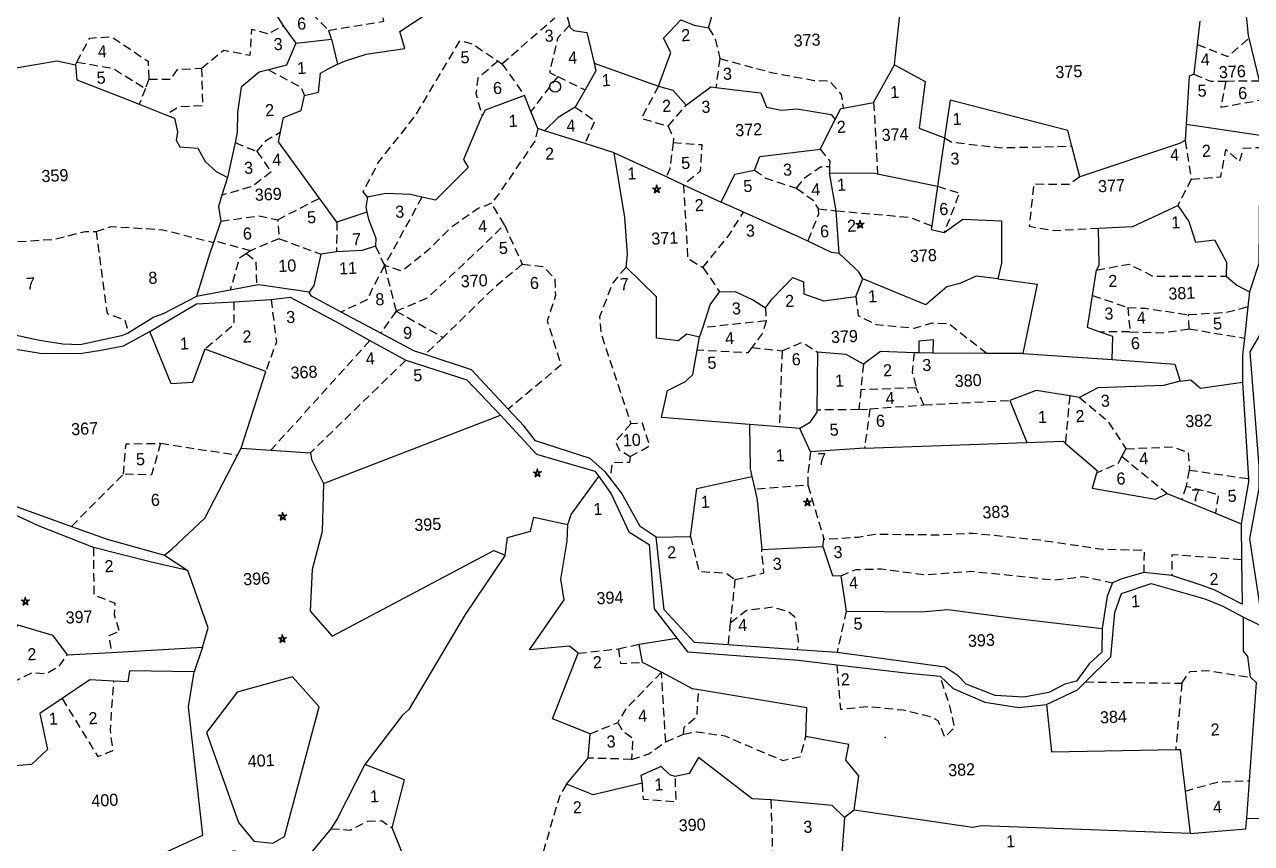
# Model space of a CAD drawing. Header units: metres. Extents: x 291156 to 294456, y 2095569 to 2100949.
# Drawn here: x 292372 to 293248, y 2097391 to 2097976 of the extents above; entities that cross this region are included whole.
import ezdxf
from ezdxf.enums import TextEntityAlignment as Align

# ---------------------------------------------------------------- set-up
doc = ezdxf.new("R2010")
doc.units = ezdxf.units.M
doc.header["$MEASUREMENT"] = 0
doc.linetypes.add('DASHED', pattern=[0.75, 0.5, -0.25])
for name, color, linetype in [('OFF', 1, 'Continuous'), ('POLY_PARCEL', 6, 'Continuous'), ('POLY_ROAD', 30, 'Continuous'), ('POLY_SUBPARCEL', 6, 'DASHED'), ('POLY_WATER', 4, 'Continuous'), ('SYM_STONE', 1, 'Continuous'), ('SYM_WELL', 1, 'Continuous'), ('TEXT_MAPIN', 7, 'Continuous'), ('TEXT_PARCEL', 7, 'Continuous')]:
    doc.layers.add(name, color=color, linetype=linetype)
doc.styles.add('TEXT_MAP', font='KRDEV050.TTF', dxfattribs={"height": 2.5})

# ---------------------------------------------------------------- blocks, each defined once
blk = doc.blocks.new('STONE_STAR')
for points in [[(-0.61, 0.2), (0.61, 0.2), (-0.38, -0.52), (-0.23, -0.07)], [(0, 0.64), (-0.38, -0.52), (0, -0.24), (0.38, -0.52)]]:
    blk.add_lwpolyline(points, close=True)
blk.add_lwpolyline([(-0.23, -0.07), (0, -0.24)])
blk = doc.blocks.new('PAKKAWELL')
blk.add_circle((0, 0), 1.81)
blk = doc.blocks.new('dc')
at = {"layer": 'OFF'}
blk.add_lwpolyline([(299281.32, 2099061.77), (299294.57, 2099051.92)], dxfattribs=at)
at = {"layer": 'POLY_PARCEL'}
for points in [[(299397.25, 2099345.71), (299401.35, 2099347.45), (299414.35, 2099350.85), (299437.25, 2099353.02), (299434.77, 2099363.22), (299451.49, 2099373.12), (299453.03, 2099380.55), (299481.34, 2099414.46)], [(299616.7, 2099356.48), (299627.22, 2099387.1)], [(299359.61, 2099381.77), (299366.29, 2099369.96)], [(299366.29, 2099369.96), (299373.31, 2099359.31)], [(299532.71, 2099371.77), (299534.87, 2099362.08)], [(299192.9, 2099352.04), (299208.99, 2099352.97), (299232.21, 2099355.75), (299243.04, 2099352.97)], [(299373.31, 2099359.31), (299367.22, 2099346.66), (299356.43, 2099344.44)], [(299373.31, 2099359.31), (299394.32, 2099360.75)], [(299394.32, 2099360.75), (299397.25, 2099345.71)], [(299534.87, 2099362.08), (299535.19, 2099360.64), (299537.05, 2099358.78), (299544.78, 2099357.24), (299548.26, 2099339.09)], [(299585.44, 2099323.69), (299593.8, 2099343.17), (299589.77, 2099351.84), (299600.61, 2099362.04), (299608.34, 2099358.64), (299616.7, 2099356.48)], [(299724.97, 2099329.46), (299725.89, 2099335.3), (299729.52, 2099358.78)], [(299243.04, 2099352.97), (299243.35, 2099344), (299269.04, 2099332.55), (299279.39, 2099327.85)], [(299356.43, 2099344.44), (299350.84, 2099343.28), (299339.92, 2099334.97), (299337.06, 2099320.16), (299336.28, 2099308.47), (299334.69, 2099302.5)], [(299376.9, 2099328.27), (299385.25, 2099329.82), (299386.95, 2099340.96), (299391.13, 2099343.12), (299397.25, 2099345.71)], [(299905.96, 2099346.42), (299903.78, 2099332.78)], [(299548.26, 2099339.09), (299549.15, 2099334.44), (299542.16, 2099323.55)], [(299548.26, 2099339.09), (299585.44, 2099323.69)], [(299279.39, 2099327.85), (299294.65, 2099320.92)], [(299361.7, 2099307.49), (299363.9, 2099315.9), (299374.42, 2099319.61), (299376.9, 2099328.27)], [(299711.71, 2099307.9), (299724.97, 2099329.46)], [(299724.97, 2099329.46), (299742.65, 2099318.81), (299737.71, 2099291.53), (299752.43, 2099285.05)], [(299903.78, 2099332.78), (299901.02, 2099315.51)], [(299294.65, 2099320.92), (299299.68, 2099318.63), (299301.06, 2099310.52), (299300.13, 2099305.57), (299301.99, 2099301.55), (299312.51, 2099300.31), (299316.53, 2099292.27), (299322.72, 2099286.08), (299329.27, 2099282.23)], [(299506.39, 2099322), (299482.87, 2099314.58), (299480.92, 2099311.27)], [(299509.66, 2099312.48), (299506.39, 2099322)], [(299542.16, 2099323.55), (299535.84, 2099313.72)], [(299585.44, 2099323.69), (299593.8, 2099320.9), (299601.22, 2099311.62)], [(299601.22, 2099311.62), (299616.39, 2099321.83), (299619.26, 2099321.32)], [(299619.26, 2099321.32), (299635.27, 2099318.43), (299645.48, 2099316.88), (299648.58, 2099308.22), (299657.24, 2099306.06), (299666.53, 2099306.37), (299686.34, 2099302.04), (299688.66, 2099299.03)], [(299513.2, 2099302.21), (299509.66, 2099312.48)], [(299535.84, 2099313.72), (299525.63, 2099308.15), (299517.21, 2099300.72)], [(299901.02, 2099315.51), (299898.16, 2099314.47), (299895.05, 2099286.13)], [(299410.34, 2099257.82), (299392.37, 2099252.8), (299360.19, 2099301.67), (299361.7, 2099307.49)], [(299480.92, 2099311.27), (299479.77, 2099309.32), (299468.63, 2099286.12), (299471.1, 2099281.17), (299450.99, 2099262.92), (299443.09, 2099265.11)], [(299688.66, 2099299.03), (299692.22, 2099305.3), (299693.64, 2099305.49)], [(299693.64, 2099305.49), (299711.71, 2099307.9)], [(299827.1, 2099276.53), (299825.13, 2099285.82), (299756.76, 2099307.12), (299752.43, 2099285.05)], [(299334.69, 2099302.5), (299329.27, 2099282.23)], [(299517.21, 2099300.72), (299513.2, 2099302.21)], [(299540.69, 2099292.01), (299517.21, 2099300.72)], [(299678.96, 2099281.92), (299688.66, 2099299.03)], [(299557.57, 2099285.75), (299540.69, 2099292.01)], [(299561.28, 2099218.01), (299562.52, 2099225.44), (299561.9, 2099247.4), (299557.57, 2099285.75)], [(299557.57, 2099285.75), (299587.43, 2099270.17)], [(299752.43, 2099285.05), (299746.89, 2099256.74)], [(299895.05, 2099286.13), (299894, 2099276.54)], [(299895.05, 2099286.13), (299938.24, 2099277.64)], [(299329.27, 2099282.23), (299325.46, 2099271.92)], [(299639.71, 2099271.53), (299643.09, 2099279.32), (299678.96, 2099281.92)], [(299830.98, 2099258.22), (299827.1, 2099276.53)], [(299894, 2099276.54), (299890.51, 2099275.1), (299830.98, 2099258.22)], [(299325.46, 2099271.92), (299323.03, 2099265.35), (299324.07, 2099256.77)], [(299443.09, 2099265.11), (299436.44, 2099266.94), (299421.89, 2099268.18), (299411.06, 2099266.63)], [(299587.43, 2099270.17), (299597.43, 2099264.95)], [(299619.18, 2099253.6), (299628.01, 2099269.71), (299639.71, 2099271.53)], [(299411.06, 2099266.63), (299409.82, 2099260.76), (299410.34, 2099257.82)], [(299597.43, 2099264.95), (299619.18, 2099253.6)], [(299686.54, 2099245.17), (299683.68, 2099267.77)], [(299683.68, 2099267.77), (299710.46, 2099266.21), (299711.91, 2099265.83)], [(299711.91, 2099265.83), (299746.89, 2099256.74)], [(299324.07, 2099256.77), (299319.52, 2099245.24)], [(299410.34, 2099257.82), (299411.06, 2099253.64), (299414.78, 2099242.2), (299414.4, 2099237.52), (299406.35, 2099235.36), (299391.19, 2099235.36), (299381.9, 2099234.43)], [(299746.89, 2099256.74), (299742.37, 2099233.71)], [(299631.88, 2099247.11), (299619.18, 2099253.6)], [(299668.98, 2099228.07), (299664.93, 2099230.22), (299631.88, 2099247.11)], [(299319.14, 2099244.28), (299316.52, 2099237.64), (299307.62, 2099213.05)], [(299319.52, 2099245.24), (299319.14, 2099244.28)], [(299687.06, 2099219.97), (299686.54, 2099245.17)], [(299381.9, 2099234.43), (299376.95, 2099216.18), (299374.08, 2099212.33)], [(299742.37, 2099233.71), (299741.94, 2099231.52), (299749.48, 2099229.44)], [(299749.48, 2099229.44), (299760.92, 2099236.71), (299783.53, 2099234.64), (299782.28, 2099209.57), (299779.68, 2099200.48)], [(299840.51, 2099227.49), (299860.78, 2099227.49), (299887.82, 2099238.67)], [(299887.82, 2099238.67), (299893.8, 2099228.79), (299897.17, 2099216.58), (299908.35, 2099217.36), (299914.85, 2099203.85), (299914.33, 2099195.54)], [(299687.06, 2099219.97), (299682.6, 2099220.87), (299668.98, 2099228.07)], [(299838.17, 2099202.81), (299839.73, 2099205.67), (299840.51, 2099227.49)], [(299602.54, 2099174.63), (299595.02, 2099176.87), (299589.76, 2099173.16), (299577.07, 2099175.33), (299578.3, 2099199.76), (299561.28, 2099218.01)], [(299700.32, 2099204.38), (299697.98, 2099208.8), (299687.06, 2099219.97)], [(299642.16, 2099190.1), (299646.49, 2099195.36), (299659.18, 2099207.11), (299665.37, 2099204.33), (299665.06, 2099197.21), (299676.51, 2099192.58), (299695.7, 2099194.12)], [(299695.7, 2099194.12), (299700.32, 2099204.38)], [(299779.68, 2099200.48), (299767.13, 2099202.82), (299757.25, 2099198.92), (299749.45, 2099197.37), (299736.71, 2099187.23), (299700.32, 2099204.38)], [(299604.62, 2099180.14), (299609.66, 2099193.5), (299615.54, 2099200.93)], [(299615.54, 2099200.93), (299624.83, 2099200.62), (299635.35, 2099195.05), (299642.16, 2099190.1)], [(299779.68, 2099200.48), (299802.82, 2099196.32), (299792.42, 2099155.79)], [(299835.08, 2099188.07), (299838.17, 2099202.81)], [(299311.05, 2099181.76), (299302.73, 2099162.53), (299290.26, 2099162.27), (299279.08, 2099193.68)], [(299914.33, 2099195.54), (299920.19, 2099190.03), (299927.6, 2099185.76)], [(299346.16, 2099166.83), (299311.05, 2099181.76)], [(299838.46, 2099166.3), (299831.15, 2099169.3), (299835.08, 2099188.07)], [(299600.83, 2099167.15), (299602.54, 2099174.63)], [(299602.54, 2099174.63), (299604.62, 2099180.14)], [(299629.5, 2099121.84), (299577.78, 2099128.55), (299582.12, 2099144.32), (299592.95, 2099148.96), (299597.59, 2099152.98), (299600.83, 2099167.15)], [(299329.52, 2099122.41), (299346.16, 2099166.83)], [(299671.56, 2099162.57), (299669.46, 2099128.47)], [(299698.18, 2099154.22), (299688.27, 2099160.41), (299671.56, 2099162.57)], [(299728.34, 2099159.41), (299708.7, 2099161.03), (299698.18, 2099154.22)], [(299731.29, 2099159.17), (299731.6, 2099166.28), (299739.96, 2099166.59), (299739.3, 2099158.73)], [(299844.67, 2099149.82), (299845.71, 2099163.33), (299838.46, 2099166.3)], [(299731.29, 2099159.17), (299728.34, 2099159.41)], [(299739.3, 2099158.73), (299731.29, 2099159.17)], [(299771.28, 2099156.96), (299739.3, 2099158.73)], [(299792.42, 2099155.79), (299771.28, 2099156.96)], [(299792.42, 2099155.79), (299844.67, 2099149.82)], [(299844.67, 2099149.82), (299881.6, 2099145.23), (299884.2, 2099135.1)], [(299376.9, 2099099.28), (299483.17, 2099134.44)], [(299818.75, 2099129.57), (299799.2, 2099133.8), (299783.34, 2099128.61)], [(299884.2, 2099135.1), (299874.32, 2099133.02), (299835.59, 2099133.54), (299824.41, 2099128.35)], [(299884.2, 2099135.1), (299890.44, 2099135.62), (299895.9, 2099130.43), (299920.83, 2099132.75)], [(299669.46, 2099128.47), (299669.39, 2099127.31), (299664.75, 2099121.12), (299658.87, 2099118.03)], [(299783.34, 2099128.61), (299792.18, 2099103.41)], [(299824.41, 2099128.35), (299818.75, 2099129.57)], [(299281.32, 2099061.77), (299281.32, 2099061.77), (299286.11, 2099065.25), (299306.13, 2099082.4), (299327.25, 2099118.51)], [(299327.25, 2099118.51), (299329.52, 2099122.41)], [(299329.52, 2099122.41), (299346.94, 2099120.4)], [(299346.94, 2099120.4), (299370.14, 2099117.73)], [(299370.14, 2099117.73), (299370.66, 2099113.83), (299376.9, 2099099.28)], [(299629.5, 2099121.84), (299628.58, 2099095.81), (299629.37, 2099091.24)], [(299646.94, 2099119.58), (299629.5, 2099121.84)], [(299658.87, 2099118.03), (299646.94, 2099119.58)], [(299664.61, 2099104.12), (299658.87, 2099118.03)], [(299696.43, 2099104.74), (299664.61, 2099104.12)], [(299696.43, 2099104.74), (299792.18, 2099103.41)], [(299792.18, 2099103.41), (299813.5, 2099103.15), (299814.78, 2099101.94)], [(299814.78, 2099101.94), (299832.73, 2099084.96), (299832.19, 2099083.29)], [(299376.9, 2099099.28), (299374.81, 2099071.11), (299367.79, 2099049.03), (299365.45, 2099024.61), (299377.66, 2099009.28), (299475.4, 2099055), (299481.9, 2099051.88)], [(299519.71, 2099068.24), (299521.79, 2099073.96), (299539.23, 2099095.6)], [(299591.59, 2099057.65), (299596.57, 2099085.67), (299629.37, 2099091.24)], [(299629.37, 2099091.24), (299630.68, 2099083.65)], [(299630.68, 2099083.65), (299631.8, 2099077.16), (299633.08, 2099047.9)], [(299832.19, 2099083.29), (299829.35, 2099074.57), (299866.26, 2099066.26), (299873.28, 2099069.38)], [(299481.9, 2099051.88), (299483.72, 2099062.28), (299497.5, 2099065.39), (299499.84, 2099073.45), (299519.71, 2099068.24)], [(299522.06, 2098992.08), (299517.12, 2098996.5), (299493.47, 2098995.46), (299515.3, 2099024.03), (299514, 2099036.24), (299518.68, 2099058.33), (299519.71, 2099068.24)], [(299873.28, 2099069.38), (299901.11, 2099056.3)], [(299301.1, 2099006.37), (299305.04, 2099017.73), (299294.57, 2099051.92), (299294.57, 2099051.92)], [(299481.9, 2099051.88), (299456.72, 2099018.06), (299420.85, 2098963.76), (299416.95, 2098960.64), (299393.32, 2098932.73)], [(299571.3, 2099058.16), (299591.59, 2099057.65)], [(299901.11, 2099056.3), (299916, 2099049.3)], [(299633.08, 2099047.9), (299669.11, 2099047.9)], [(299669.11, 2099047.9), (299673.94, 2099030.54), (299678.77, 2099030.22)], [(299678.77, 2099030.22), (299681.02, 2099009.32)], [(299193.09, 2099024.93), (299213.04, 2099017.75), (299221.16, 2099005.69)], [(299681.02, 2099009.32), (299725.09, 2099006.75), (299740.86, 2099007.39), (299778.18, 2099000.64), (299831.17, 2098991.69)], [(299221.16, 2099005.69), (299247.31, 2099005.91)], [(299247.31, 2099005.91), (299301.1, 2099006.37)], [(299301.1, 2099006.37), (299295.57, 2098992.17)], [(299295.57, 2098992.17), (299257.52, 2098994.49), (299256.13, 2098988.23), (299247.94, 2098989)], [(299558.16, 2098995.73), (299580.56, 2098998.22)], [(299559.7, 2098984.92), (299558.16, 2098995.73)], [(299917.14, 2098958.8), (299916.03, 2098970.99), (299913.81, 2098974.32), (299914.77, 2098994.33)], [(299176.71, 2098884.06), (299179.5, 2098870.15), (299206.64, 2098873.39), (299255.6, 2098879.65), (299295.97, 2098895.65), (299291.16, 2098971.77), (299295.57, 2098992.17)], [(299247.94, 2098989), (299233.86, 2098990.32), (299217.01, 2098980.17)], [(299300.94, 2098955.99), (299317.18, 2098902.19), (299325.77, 2098890.83), (299336.91, 2098888.97), (299343.87, 2098892.68), (299368, 2098968.04), (299353.15, 2098986.36), (299320.2, 2098978.94), (299300.94, 2098955.99)], [(299526.81, 2098944.38), (299504.98, 2098954.25), (299522.06, 2098992.08)], [(299217.01, 2098980.17), (299203.46, 2098972), (299206.85, 2098950.62), (299197.1, 2098942.27), (299182.25, 2098941.81), (299179.93, 2098923.25), (299185.5, 2098891.02), (299176.71, 2098884.06)], [(299570.5, 2098978.5), (299559.7, 2098984.92)], [(299592.01, 2098967.14), (299588.28, 2098967.93), (299570.5, 2098978.5)], [(299653.7, 2098936.6), (299655.06, 2098953.48), (299592.01, 2098967.14)], [(299913.53, 2098897.92), (299920.46, 2098955.32), (299917.14, 2098958.8)], [(299524.99, 2098930.09), (299526.81, 2098944.38)], [(299796.23, 2098948.61), (299797.83, 2098920.58), (299871.01, 2098918.33)], [(299680.03, 2098891.87), (299683.64, 2098911.85), (299676.61, 2098921.45), (299678.83, 2098930.69), (299653.7, 2098936.6)], [(299393.32, 2098932.73), (299375.45, 2098901.42), (299371.51, 2098895.86)], [(299407.47, 2098894.7), (299416.29, 2098922.52), (299393.32, 2098932.73)], [(299511.48, 2098915.29), (299524.99, 2098930.09)], [(299575.68, 2098916.84), (299572.56, 2098917.88), (299567.62, 2098923.08), (299555.41, 2098918.4), (299555.93, 2098913.73)], [(299631.31, 2098900.22), (299620.39, 2098901.52), (299589.98, 2098927.24), (299584, 2098918.14), (299575.68, 2098916.84)], [(299555.93, 2098913.73), (299526.81, 2098908.27), (299511.48, 2098915.29)], [(299871.01, 2098918.33), (299873.63, 2098918.22), (299875.32, 2098893.64)], [(299674.14, 2098887.87), (299667.18, 2098895.28), (299631.31, 2098900.22)], [(299371.51, 2098895.86), (299353.64, 2098876.15), (299313.04, 2098885.66), (299314.66, 2098860.46)], [(299413.52, 2098877.17), (299407.47, 2098894.7)], [(299875.32, 2098893.64), (299877.21, 2098868.5)], [(299910.88, 2098875.94), (299913.53, 2098897.92)], [(299674.14, 2098887.87), (299671.59, 2098866.54)], [(299680.03, 2098891.87), (299674.14, 2098887.87)], [(299877.21, 2098868.5), (299754.7, 2098878.94), (299749.16, 2098878.2), (299680.03, 2098891.87)], [(299877.21, 2098868.5), (299910.11, 2098869.61), (299910.88, 2098875.94)], [(299910.88, 2098875.94), (299928.6, 2098874.57), (299931.64, 2098845.98)]]:
    blk.add_lwpolyline(points, dxfattribs=at)
at = {"layer": 'POLY_ROAD'}
for points in [[(299169.48, 2099119.68), (299189.04, 2099097.21), (299214.77, 2099086.56), (299227.52, 2099081.28)], [(299239.82, 2099068.16), (299208.03, 2099082.53), (299187.84, 2099093.2), (299174.15, 2099105.95), (299167.43, 2099111.29)], [(299227.52, 2099081.28), (299248.04, 2099072.79), (299281.32, 2099061.77)], [(299294.57, 2099051.92), (299272.76, 2099058.18), (299239.82, 2099068.16)]]:
    blk.add_lwpolyline(points, dxfattribs=at)
at = {"layer": 'POLY_SUBPARCEL', "ltscale": 10, "flags": 128}
for points in [[(299392.94, 2099365.93), (299425.64, 2099369.77), (299421.48, 2099405.02), (299434.62, 2099410.14), (299468.29, 2099431.93), (299473.66, 2099433.24)], [(299378.51, 2099381.95), (299392.94, 2099365.93)], [(299316.99, 2099347.28), (299330.72, 2099357.26), (299346.01, 2099353.52), (299347.88, 2099368.8), (299357.24, 2099365.68), (299366.29, 2099369.96)], [(299243.92, 2099354.44), (299252.1, 2099368.18), (299264.89, 2099368.49), (299285.79, 2099352.9), (299285.79, 2099342.3)], [(299392.94, 2099365.93), (299394.32, 2099360.75)], [(299494.05, 2099341.37), (299526.45, 2099366.85)], [(299411.06, 2099266.63), (299408.71, 2099269.95), (299418.7, 2099287.1), (299441.47, 2099312.98), (299470.17, 2099356.33), (299477.2, 2099353.84), (299491.86, 2099342.93)], [(299534.87, 2099362.08), (299527.43, 2099354.78), (299521.81, 2099334.82), (299526.48, 2099332.24)], [(299616.7, 2099356.48), (299620.2, 2099350.37), (299622.38, 2099338.21)], [(299243.04, 2099352.97), (299243.92, 2099354.44)], [(299243.92, 2099354.44), (299264.89, 2099349.78), (299283.43, 2099336.97)], [(299285.79, 2099342.3), (299283.43, 2099336.97)], [(299285.79, 2099342.3), (299298.58, 2099341.67), (299302.95, 2099347.28), (299316.99, 2099347.28)], [(299316.99, 2099347.28), (299316.68, 2099325.15), (299302.64, 2099325.15), (299294.65, 2099320.92)], [(299356.43, 2099344.44), (299375.02, 2099333.24), (299376.9, 2099328.27)], [(299491.86, 2099342.93), (299479.38, 2099333.58), (299477.82, 2099324.53), (299480.92, 2099311.27)], [(299491.86, 2099342.93), (299494.05, 2099341.37)], [(299494.05, 2099341.37), (299506.39, 2099322)], [(299283.43, 2099336.97), (299279.39, 2099327.85)], [(299622.38, 2099338.21), (299619.26, 2099321.32)], [(299622.38, 2099338.21), (299653.27, 2099328.23), (299677.29, 2099322.62), (299686.34, 2099321.99), (299692.89, 2099313.57), (299693.64, 2099305.49)], [(299903.78, 2099332.78), (299921.56, 2099324.89), (299934.43, 2099335.07)], [(299526.48, 2099332.24), (299509.66, 2099312.48)], [(299526.48, 2099332.24), (299542.16, 2099323.55)], [(299585.44, 2099323.69), (299574.54, 2099305.2), (299590.14, 2099299.9)], [(299535.84, 2099313.72), (299547.08, 2099305.2), (299540.69, 2099292.01)], [(299590.14, 2099299.9), (299601.22, 2099311.62)], [(299901.02, 2099315.51), (299910.64, 2099310.85), (299919.67, 2099310.49)], [(299347.25, 2099296.76), (299353.18, 2099303), (299361.7, 2099307.49)], [(299711.71, 2099307.9), (299711.91, 2099265.83)], [(299919.67, 2099310.49), (299915.95, 2099295.26), (299941.38, 2099298.51)], [(299919.67, 2099310.49), (299939.25, 2099309.71)], [(299334.69, 2099302.5), (299347.25, 2099296.76)], [(299513.2, 2099302.21), (299511.11, 2099294.77), (299488.96, 2099265.46), (299483.97, 2099259.54)], [(299590.14, 2099299.9), (299592.94, 2099292.42), (299592.55, 2099290.17)], [(299347.25, 2099296.76), (299355.05, 2099284.29)], [(299592.55, 2099290.17), (299589.82, 2099274.64), (299587.43, 2099270.17)], [(299592.55, 2099290.17), (299609.28, 2099288), (299607.72, 2099272.41), (299597.43, 2099264.95)], [(299355.05, 2099284.29), (299343.51, 2099276.19), (299325.46, 2099271.92)], [(299752.43, 2099285.05), (299756.7, 2099282.34), (299785.09, 2099277.67), (299827.1, 2099276.53)], [(299678.96, 2099281.92), (299684.16, 2099274.6), (299683.84, 2099271.48)], [(299894, 2099276.54), (299896.47, 2099253.66)], [(299639.71, 2099271.53), (299646.1, 2099266.49), (299663.88, 2099259.63)], [(299663.88, 2099259.63), (299668.56, 2099265.24), (299678.54, 2099271.48), (299683.84, 2099271.48)], [(299683.84, 2099271.48), (299683.68, 2099267.77)], [(299896.47, 2099253.66), (299913.94, 2099254.28), (299917.68, 2099270.18), (299925.48, 2099262.7), (299927.98, 2099270.5), (299937.82, 2099270.43)], [(299176.86, 2099262.38), (299189.87, 2099253.94), (299205.16, 2099250.51), (299225.44, 2099250.82), (299244.16, 2099254.56), (299250.4, 2099254.25)], [(299357.55, 2099255.92), (299382.77, 2099267.38)], [(299443.09, 2099265.11), (299419.08, 2099225.86)], [(299597.43, 2099264.95), (299597.74, 2099221.59), (299606.47, 2099215.66)], [(299250.4, 2099254.25), (299259.44, 2099256.74), (299289.71, 2099253.31), (299319.14, 2099244.28)], [(299250.4, 2099254.25), (299254.45, 2099205.61), (299264.75, 2099201.24), (299266.39, 2099193.47)], [(299324.07, 2099256.77), (299329.16, 2099257.17), (299346.32, 2099258.73), (299357.55, 2099255.92), (299357.86, 2099244.7)], [(299483.97, 2099259.54), (299475.86, 2099256.73), (299459.32, 2099246.44), (299445.28, 2099233.66), (299429.37, 2099222.12), (299419.08, 2099225.86)], [(299490.83, 2099246.44), (299483.97, 2099259.54)], [(299663.88, 2099259.63), (299673.24, 2099252.14), (299676.05, 2099246.84)], [(299746.89, 2099256.74), (299759.66, 2099252.14), (299749.48, 2099229.44)], [(299830.98, 2099258.22), (299824.09, 2099253.97), (299803.5, 2099255.22), (299799.76, 2099230.58), (299813.79, 2099227.46), (299840.51, 2099227.49)], [(299392.37, 2099252.8), (299391.19, 2099235.36)], [(299424.69, 2099198.74), (299443.41, 2099205.6), (299477.11, 2099234.28), (299490.83, 2099246.44)], [(299490.83, 2099246.44), (299500.19, 2099222.74)], [(299606.47, 2099215.66), (299622.7, 2099233.75), (299631.88, 2099247.11)], [(299676.05, 2099246.84), (299676.05, 2099243.73), (299668.98, 2099228.07)], [(299676.05, 2099246.84), (299686.54, 2099245.17)], [(299896.47, 2099253.66), (299887.82, 2099238.67)], [(299340.7, 2099238.46), (299319.52, 2099245.24)], [(299357.86, 2099244.7), (299340.7, 2099238.46)], [(299357.86, 2099244.7), (299381.9, 2099234.43)], [(299686.54, 2099245.17), (299720.03, 2099240.61), (299729.71, 2099239.36), (299742.37, 2099233.71)], [(299338.22, 2099236.99), (299333.84, 2099234.41), (299327.63, 2099215.8)], [(299340.7, 2099238.46), (299338.22, 2099236.99)], [(299338.22, 2099236.99), (299343.51, 2099232.22), (299343.27, 2099217.94)], [(299414.4, 2099237.52), (299419.08, 2099225.86)], [(299419.08, 2099225.86), (299410.97, 2099212.14), (299408.47, 2099206.53), (299392.3, 2099199.77)], [(299419.08, 2099225.86), (299424.69, 2099198.74)], [(299500.19, 2099222.74), (299483.03, 2099209.65), (299451.52, 2099181.9)], [(299500.19, 2099222.74), (299512.36, 2099220.87), (299518.91, 2099213.39), (299518.91, 2099203.41), (299513.3, 2099188.76), (299520.16, 2099162.26), (299487.87, 2099137.8)], [(299561.28, 2099218.01), (299553.02, 2099209.26), (299544.28, 2099189.62), (299544.59, 2099179.64), (299553.02, 2099149.4), (299559.57, 2099125.7)], [(299606.47, 2099215.66), (299615.54, 2099200.93)], [(299329.32, 2099208.9), (299328.69, 2099195.31), (299311.05, 2099181.76)], [(299351.35, 2099209.14), (299353.33, 2099184.08), (299346.16, 2099166.83)], [(299838.17, 2099202.81), (299857.27, 2099205.53), (299870.99, 2099197.73), (299914.33, 2099195.54)], [(299424.69, 2099198.74), (299414.96, 2099186.25)], [(299424.69, 2099198.74), (299451.52, 2099181.9)], [(299642.16, 2099190.1), (299642.24, 2099182.45)], [(299695.7, 2099194.12), (299696.43, 2099183.01), (299706.72, 2099177.08), (299729.19, 2099173.96), (299739.79, 2099176.46), (299749.78, 2099175.52), (299771.28, 2099156.96)], [(299408.4, 2099182.18), (299346.94, 2099120.4)], [(299451.52, 2099181.9), (299440.47, 2099172.38)], [(299642.24, 2099182.45), (299604.62, 2099180.14)], [(299642.24, 2099182.45), (299639.75, 2099175.28), (299633.02, 2099167.21)], [(299835.08, 2099188.07), (299855.39, 2099179.96)], [(299855.39, 2099179.96), (299865.38, 2099179.02), (299890.96, 2099174.03)], [(299855.39, 2099179.96), (299856.02, 2099165.61)], [(299890.96, 2099174.03), (299913.42, 2099174.34), (299926.17, 2099177)], [(299428.93, 2099169.53), (299370.14, 2099117.73)], [(299633.02, 2099167.21), (299630.39, 2099164.05), (299600.83, 2099167.15)], [(299633.02, 2099167.21), (299650.67, 2099164.36)], [(299650.67, 2099164.36), (299662.83, 2099168.73), (299671.56, 2099162.57)], [(299890.96, 2099165.61), (299890.96, 2099174.03)], [(299650.67, 2099164.36), (299646.94, 2099119.58)], [(299856.02, 2099165.61), (299838.46, 2099166.3)], [(299856.02, 2099165.61), (299874.74, 2099164.05), (299890.96, 2099165.61)], [(299890.96, 2099165.61), (299923.18, 2099158.64)], [(299698.18, 2099154.22), (299695.96, 2099139.15)], [(299728.34, 2099159.41), (299726.69, 2099148.08), (299728.56, 2099138.73)], [(299695.96, 2099139.15), (299694.24, 2099127.5)], [(299728.56, 2099138.73), (299695.96, 2099139.15)], [(299732.62, 2099128.44), (299728.56, 2099138.73)], [(299259.43, 2099110.5), (299261.93, 2099128.28), (299282.2, 2099127.65)], [(299282.2, 2099127.65), (299275.97, 2099109.26), (299259.43, 2099110.5)], [(299282.2, 2099127.65), (299327.25, 2099118.51)], [(299559.57, 2099125.7), (299549.9, 2099115.72), (299552.08, 2099110.73), (299558.32, 2099106.36)], [(299558.32, 2099106.36), (299570.17, 2099112.29), (299566.43, 2099125.7), (299559.57, 2099125.7)], [(299694.24, 2099127.5), (299669.46, 2099128.47)], [(299694.24, 2099127.5), (299700.79, 2099127.66)], [(299700.79, 2099127.66), (299696.43, 2099104.74)], [(299700.79, 2099127.66), (299732.62, 2099128.44)], [(299732.62, 2099128.44), (299783.34, 2099128.61)], [(299818.75, 2099129.57), (299814.78, 2099101.94)], [(299824.41, 2099128.35), (299840.02, 2099114.05), (299850.31, 2099096.9)], [(299227.52, 2099081.28), (299259.43, 2099110.5)], [(299558.32, 2099106.36), (299557.7, 2099102.93), (299547.4, 2099103.25), (299545.89, 2099094.33)], [(299664.61, 2099104.12), (299662.42, 2099091.64), (299662.11, 2099084.47), (299630.68, 2099083.65)], [(299850.31, 2099096.9), (299847.65, 2099092.51)], [(299850.31, 2099096.9), (299878.39, 2099096.59), (299886.81, 2099092.85), (299887.13, 2099083.49), (299886.89, 2099082.53)], [(299847.65, 2099092.51), (299845.01, 2099088.17), (299832.19, 2099083.29)], [(299847.65, 2099092.51), (299873.28, 2099069.38)], [(299662.11, 2099084.47), (299669.95, 2099052.19)], [(299886.89, 2099082.53), (299884.63, 2099073.2), (299903.35, 2099067.28), (299901.11, 2099056.3)], [(299886.89, 2099082.53), (299921.53, 2099075.71)], [(299884.63, 2099073.2), (299881.74, 2099065.4)], [(299239.82, 2099068.16), (299238.55, 2099040.42), (299250.72, 2099034.81), (299250.1, 2099027.95), (299252.59, 2099017.97), (299246.35, 2099015.79), (299247.31, 2099005.91)], [(299591.59, 2099057.65), (299595.52, 2099036.92), (299611.43, 2099035.05), (299616.42, 2099030.99)], [(299669.11, 2099047.9), (299669.95, 2099052.19), (299690.23, 2099052.5), (299700.21, 2099053.75), (299737.34, 2099051.57), (299757.62, 2099051.57), (299796.93, 2099045.64), (299833.43, 2099038.47), (299858.07, 2099036.6), (299857.27, 2099023.57)], [(299616.42, 2099030.99), (299633.58, 2099034.11), (299633.08, 2099047.9)], [(299616.42, 2099030.99), (299612.46, 2099005.72)], [(299678.77, 2099030.22), (299688.05, 2099033.48), (299702.71, 2099033.17), (299727.98, 2099028.49), (299755.75, 2099029.12), (299774.78, 2099026.31), (299804.41, 2099021.63), (299821.57, 2099022.88), (299838.66, 2099018.26)], [(299915.24, 2099028.17), (299874.3, 2099033.17), (299873.71, 2099020.92)], [(299193.09, 2099024.93), (299180.53, 2099008.62), (299183.96, 2098989.29), (299200.5, 2098996.46), (299207.98, 2098995.21), (299216.09, 2098999.26), (299221.16, 2099005.69)], [(299612.46, 2099005.72), (299622.35, 2099012.6), (299637.95, 2099013.84), (299647.31, 2099010.41), (299650.43, 2099007.61), (299651.99, 2098993.26), (299651.08, 2098987.91)], [(299681.02, 2099009.32), (299674.42, 2098985.11)], [(299612.46, 2099005.72), (299610.44, 2098992.78)], [(299522.06, 2098992.08), (299545.81, 2098993.59)], [(299545.81, 2098993.59), (299558.16, 2098995.73)], [(299545.81, 2098993.59), (299546.75, 2098984.86), (299559.7, 2098984.92)], [(299217.01, 2098980.17), (299236.37, 2098945.02), (299245.42, 2098948.13), (299244.48, 2098960.29), (299247.94, 2098989)], [(299570.5, 2098978.5), (299548.31, 2098957.73), (299543.32, 2098950.25)], [(299571.08, 2098937.47), (299570.5, 2098978.5)], [(299673.99, 2098977.94), (299674.81, 2098951.65), (299691.34, 2098952.58), (299711.62, 2098949.46), (299726.9, 2098945.1), (299731.9, 2098942.29), (299735.33, 2098932.32), (299741.57, 2098937.62), (299739.69, 2098948.84), (299734.46, 2098968.21)], [(299581.69, 2098941.52), (299582.31, 2098945.57), (299590.11, 2098951.5), (299592.01, 2098967.14)], [(299819.77, 2098960.74), (299876.5, 2098957.25)], [(299876.5, 2098957.25), (299871.01, 2098918.33)], [(299876.5, 2098957.25), (299881.5, 2098963.8), (299891.17, 2098964.11), (299917.14, 2098958.8)], [(299526.81, 2098944.38), (299543.32, 2098950.25)], [(299543.32, 2098950.25), (299545.81, 2098945.26), (299551.74, 2098940.59), (299550.49, 2098928.11)], [(299550.49, 2098928.11), (299560.79, 2098930.92), (299571.08, 2098937.47)], [(299571.08, 2098937.47), (299581.69, 2098941.52)], [(299581.69, 2098941.52), (299589.49, 2098942.46), (299606.02, 2098939.34), (299621.31, 2098931.86), (299639.4, 2098923.13), (299650.01, 2098925), (299653.7, 2098936.6)], [(299550.49, 2098928.11), (299524.99, 2098930.09)], [(299511.48, 2098915.29), (299507.12, 2098908.97), (299495.58, 2098875.61)], [(299555.93, 2098913.73), (299556.11, 2098904.42), (299575.45, 2098901.93), (299575.68, 2098916.84)], [(299631.31, 2098900.22), (299630.67, 2098867.5)], [(299371.51, 2098895.86), (299382.79, 2098894.52), (299393.39, 2098899.2), (299401.5, 2098899.2), (299407.47, 2098894.7)], [(299875.32, 2098893.64), (299894.69, 2098898.01), (299913.53, 2098897.92)]]:
    blk.add_lwpolyline(points, dxfattribs=at)
at = {"layer": 'POLY_WATER'}
for points in [[(299931.39, 2099387.21), (299934.13, 2099336.67), (299934.43, 2099335.07)], [(299934.43, 2099335.07), (299939.25, 2099309.71)], [(299937.82, 2099270.43), (299933.89, 2099202.19), (299927.6, 2099185.76)], [(299343.27, 2099217.94), (299327.63, 2099215.8)], [(299374.08, 2099212.33), (299344.6, 2099218.12), (299343.27, 2099217.94)], [(299307.62, 2099213.05), (299287.41, 2099203.85), (299281.86, 2099202.16), (299266.39, 2099193.47)], [(299327.63, 2099215.8), (299307.62, 2099213.05)], [(299392.3, 2099199.77), (299375.29, 2099209.91), (299374.08, 2099212.33)], [(299266.39, 2099193.47), (299262.28, 2099192.02), (299237.63, 2099187.91), (299227.48, 2099188.88), (299213.94, 2099191.54), (299151.83, 2099208.2)], [(299279.08, 2099193.68), (299307.36, 2099208.66), (299329.32, 2099208.9)], [(299329.32, 2099208.9), (299351.35, 2099209.14)], [(299351.35, 2099209.14), (299362.7, 2099209.87), (299390.5, 2099193.2), (299408.4, 2099182.18)], [(299414.96, 2099186.25), (299392.3, 2099199.77)], [(299192.76, 2099188.76), (299213.88, 2099184.24), (299237.56, 2099182.79), (299249.64, 2099184.24), (299263.18, 2099186.17), (299279.08, 2099193.68)], [(299408.4, 2099182.18), (299428.93, 2099169.53)], [(299440.47, 2099172.38), (299434.02, 2099174.89), (299414.96, 2099186.25)], [(299927.6, 2099185.76), (299926.17, 2099177)], [(299926.17, 2099177), (299923.18, 2099158.64)], [(299428.93, 2099169.53), (299464.32, 2099156.17), (299483.17, 2099134.44)], [(299487.87, 2099137.8), (299467.26, 2099161.94), (299440.47, 2099172.38)], [(299924.99, 2098998.69), (299920.58, 2099040.32), (299927.59, 2099069.79), (299928.32, 2099082.69), (299926.15, 2099150.32), (299932.19, 2099159.5)], [(299923.18, 2099158.64), (299921.55, 2099148.69), (299920.83, 2099132.75)], [(299483.17, 2099134.44), (299503.23, 2099110.52), (299537.14, 2099098.81), (299539.23, 2099095.6)], [(299545.89, 2099094.33), (299543.39, 2099097.93), (299534.69, 2099106.38), (299503.03, 2099118.46), (299496.75, 2099127.4), (299487.87, 2099137.8)], [(299920.83, 2099132.75), (299921.53, 2099075.71)], [(299539.23, 2099095.6), (299546.08, 2099085.04), (299555.26, 2099062.1), (299566.86, 2099054.13), (299568.09, 2099016.09), (299580.56, 2098998.22)], [(299571.3, 2099058.16), (299562.12, 2099064.93), (299552.21, 2099085.22), (299545.89, 2099094.33)], [(299921.53, 2099075.71), (299921.56, 2099073.94), (299916, 2099049.3)], [(299610.44, 2098992.78), (299590.88, 2098995.12), (299573.96, 2099015.17), (299571.3, 2099058.16)], [(299916, 2099049.3), (299915.24, 2099028.17)], [(299857.27, 2099023.57), (299844.22, 2099020.43), (299838.66, 2099018.26)], [(299873.71, 2099020.92), (299857.27, 2099023.57)], [(299915.24, 2099028.17), (299914.31, 2099002.08), (299898.12, 2099011.25), (299890.62, 2099014.39), (299873.71, 2099020.92)], [(299819.77, 2098960.74), (299835.38, 2098974.69), (299839.01, 2099000.78), (299843.47, 2099011.72), (299861.36, 2099016.79), (299892.53, 2099006.17), (299902.93, 2099001.34), (299914.77, 2098994.33)], [(299838.66, 2099018.26), (299835.04, 2099010.53), (299831.17, 2098991.69)], [(299580.56, 2098998.22), (299586.45, 2098989.76), (299651.57, 2098981.73), (299673.99, 2098977.94)], [(299914.77, 2098994.33), (299956.1, 2098971.63), (299962.5, 2098968.65), (299967.81, 2098957.05), (299977.72, 2098957.29), (299993.67, 2098970.58), (300017.36, 2098969.37), (300007.21, 2098933.14), (299975.95, 2098892.23), (299962.95, 2098876.54)], [(299651.08, 2098987.91), (299610.44, 2098992.78)], [(299674.42, 2098985.11), (299651.08, 2098987.91)], [(299831.17, 2098991.69), (299830.31, 2098977.86), (299822.57, 2098971.34), (299814.6, 2098961.44), (299807.59, 2098959.99), (299797.92, 2098955.64), (299783.18, 2098953.47), (299766.26, 2098955.4), (299749.59, 2098962.89), (299744.99, 2098967.96), (299737.74, 2098973.52), (299674.42, 2098985.11)], [(299673.99, 2098977.94), (299715.86, 2098970.86), (299734.46, 2098968.21)], [(299734.46, 2098968.21), (299741.85, 2098960.68), (299759.98, 2098951.75), (299779.79, 2098947.64), (299796.23, 2098948.61)], [(299796.23, 2098948.61), (299814.84, 2098956.34), (299819.77, 2098960.74)]]:
    blk.add_lwpolyline(points, dxfattribs=at)
at = {"layer": 'TEXT_MAPIN'}
blk.add_point((299700.29, 2098933.77), dxfattribs=at)
at = {"layer": 'SYM_STONE', "xscale": 3.952664450661268, "yscale": 3.952664450661268, "zscale": 3.952664450661268}
for p in [(299581.59, 2099263.03), (299700.23, 2099236.42), (299503.19, 2099099.3), (299352.07, 2099081.11), (299661.36, 2099074.41), (299198.18, 2099038.42), (299348.41, 2099009.02)]:
    blk.add_blockref('STONE_STAR', p, dxfattribs=at)
at = {"layer": 'SYM_WELL', "xscale": 1.78252499788015, "yscale": 1.78252499788015, "zscale": 1.78252499788015}
blk.add_blockref('PAKKAWELL', (299524.7, 2099326.31), dxfattribs=at)
at = {"layer": 'TEXT_MAPIN', "style": 'TEXT_MAP'}
for s, height, p in [('6', 7.11, (299377.26, 2099370.7)), ('4', 7.11, (299259.11, 2099360.08)), ('3', 7.11, (299362.84, 2099359.3)), ('3', 7.11, (299522.58, 2099356.51)), ('2', 7.11, (299603.03, 2099353)), ('5', 7.11, (299257.68, 2099344.55)), ('1', 7.11, (299375.96, 2099344.61)), ('5', 7.11, (299472.44, 2099346.17)), ('4', 7.11, (299535.81, 2099342.94)), ('6', 7.11, (299490.68, 2099327.2)), ('1', 7.11, (299554.9, 2099328.71)), ('3', 7.11, (299626.45, 2099329.01)), ('4', 7.11, (299908.15, 2099323.8)), ('2', 7.11, (299355.96, 2099320.75)), ('2', 7.11, (299589.75, 2099311.87)), ('3', 7.11, (299612.85, 2099310.18)), ('1', 7.11, (299724.39, 2099313.46)), ('1', 7.11, (299498.95, 2099307.41)), ('4', 7.11, (299532.85, 2099302.93)), ('5', 7.11, (299905.35, 2099305.45)), ('6', 7.11, (299929.18, 2099302.92)), ('2', 7.11, (299691.99, 2099294.55)), ('1', 7.11, (299760.32, 2099295.85)), ('3', 7.11, (299341.89, 2099287.31)), ('4', 7.11, (299358.71, 2099291.3)), ('2', 7.11, (299519.5, 2099287.12)), ('1', 7.11, (299567.33, 2099273.01)), ('5', 7.11, (299599.3, 2099277.64)), ('3', 7.11, (299757.93, 2099272.53)), ('3', 7.11, (299659.05, 2099270.84)), ('4', 7.11, (299887.36, 2099268.62)), ('2', 7.11, (299906.17, 2099269.99)), ('5', 7.11, (299635.26, 2099262.32)), ('4', 7.11, (299675.14, 2099258.4)), ('1', 7.11, (299690.44, 2099260.4)), ('5', 7.11, (299377.55, 2099256.38)), ('3', 7.11, (299429.62, 2099257.18)), ('2', 7.11, (299606.11, 2099252.54)), ('6', 7.11, (299339.31, 2099248.66)), ('4', 7.11, (299477.97, 2099246.24)), ('6', 7.11, (299749.93, 2099243.18)), ('7', 7.11, (299403.47, 2099242.19)), ('3', 7.11, (299635.45, 2099236)), ('2', 7.11, (299695.22, 2099236.03)), ('10', 7.115, (299361.89, 2099228.61)), ('5', 7.11, (299489.55, 2099232.81)), ('6', 7.11, (299679.11, 2099233.49)), ('1', 7.11, (299886.1, 2099228.72)), ('7', 7.11, (299210.31, 2099225.38)), ('8', 7.11, (299282.43, 2099225.3)), ('11', 7.115, (299397.56, 2099225.43)), ('6', 7.11, (299506.86, 2099211.35)), ('7', 7.11, (299559.81, 2099208.11)), ('8', 7.11, (299415.4, 2099206.18)), ('3', 7.11, (299362.43, 2099198.27)), ('2', 7.11, (299656.57, 2099193.54)), ('1', 7.11, (299705.53, 2099193.83)), ('2', 7.11, (299847.38, 2099196.07)), ('1', 7.11, (299299.07, 2099185.73)), ('2', 7.11, (299336.17, 2099188.12)), ('9', 7.11, (299430.78, 2099185.64)), ('3', 7.11, (299625.02, 2099190.6)), ('4', 7.11, (299408.06, 2099171.6)), ('4', 7.11, (299620.17, 2099173.31)), ('3', 7.11, (299844.14, 2099176.91)), ('4', 7.11, (299863.07, 2099173.57)), ('5', 7.11, (299907.82, 2099167.88)), ('5', 7.11, (299435.56, 2099160.3)), ('5', 7.11, (299609.07, 2099159.25)), ('6', 7.11, (299658.75, 2099158.94)), ('6', 7.11, (299858.89, 2099158.75)), ('2', 7.11, (299712.25, 2099149.95)), ('3', 7.11, (299735.44, 2099151.85)), ('1', 7.11, (299683.67, 2099145.15)), ('4', 7.11, (299712.89, 2099133.37)), ('6', 7.11, (299706.59, 2099120.32)), ('3', 7.11, (299839.53, 2099125.72)), ('5', 7.11, (299269.91, 2099118.83)), ('10', 7.115, (299559.68, 2099116.09)), ('5', 7.11, (299679.1, 2099116.37)), ('1', 7.11, (299802.08, 2099117.97)), ('2', 7.11, (299824.23, 2099117.45)), ('1', 7.11, (299646.61, 2099102.86)), ('7', 7.11, (299671.04, 2099099.47)), ('6', 7.11, (299277.54, 2099094.46)), ('4', 7.11, (299860.5, 2099090.62)), ('1', 7.11, (299601.18, 2099077.62)), ('6', 7.11, (299846.52, 2099079.47)), ('1', 7.11, (299537.76, 2099076.5)), ('7', 7.11, (299890.22, 2099067.45)), ('5', 7.11, (299911.43, 2099066.02)), ('2', 7.11, (299248.39, 2099056.86)), ('2', 7.11, (299579.94, 2099048.94)), ('3', 7.11, (299677.87, 2099044.27)), ('3', 7.11, (299641.76, 2099039.06)), ('4', 7.11, (299686.12, 2099025.71)), ('2', 7.11, (299898.43, 2099017.72)), ('2', 7.11, (299200.45, 2099007.22)), ('1', 7.11, (299851.59, 2099006.84)), ('4', 7.11, (299619.65, 2099003.98)), ('5', 7.11, (299687.59, 2099001.49)), ('2', 7.11, (299533.08, 2098986.36)), ('1', 7.11, (299211.2, 2098968.6)), ('2', 7.11, (299678.52, 2098969.17)), ('2', 7.11, (299234.6, 2098967.81)), ('4', 7.11, (299558.16, 2098953.46)), ('3', 7.11, (299538.88, 2098939.25)), ('2', 7.11, (299894.78, 2098929.1)), ('1', 7.11, (299398, 2098913.74)), ('1', 7.11, (299565.78, 2098912.57)), ('2', 7.11, (299517.16, 2098901.5)), ('3', 7.11, (299652.29, 2098883.37)), ('4', 7.11, (299893.93, 2098883.35)), ('1', 7.11, (299771.23, 2098869.07))]:
    blk.add_text(s, height=height, dxfattribs=at).set_placement(p, align=Align.MIDDLE)
at = {"layer": 'TEXT_PARCEL', "style": 'TEXT_MAP'}
for s, p in [('373', (299674.26, 2099346.55)), ('375', (299827.44, 2099320.54)), ('376', (299923.71, 2099315.82)), ('372', (299637.36, 2099295.48)), ('359', (299227.7, 2099288.29)), ('374', (299723.4, 2099288.5)), ('369', (299352.72, 2099271.19)), ('377', (299849.32, 2099252.16)), ('371', (299584.87, 2099234.04)), ('370', (299471.47, 2099214.37)), ('378', (299736.59, 2099216.38)), ('381', (299887.63, 2099186.86)), ('379', (299687.81, 2099170.99)), ('368', (299368.68, 2099165.41)), ('380', (299759.38, 2099141.56)), ('367', (299237.95, 2099138.44)), ('382', (299893.93, 2099111.29)), ('395', (299437.19, 2099072.25)), ('383', (299771.93, 2099063.39)), ('396', (299334.91, 2099045.21)), ('397', (299229.3, 2099027.71)), ('394', (299542.34, 2099023.93)), ('393', (299759.73, 2098988.21)), ('384', (299835.28, 2098939.38)), ('401', (299332.38, 2098937.97)), ('400', (299239.19, 2098919.12)), ('382', (299744.41, 2098912.62)), ('390', (299584.23, 2098887.82))]:
    blk.add_text(s, height=7.115, dxfattribs=at).set_placement(p, align=Align.MIDDLE)
blk = doc.blocks.new('gik')
at = {"xscale": 1.258334561516021, "yscale": 1.258334561516021, "zscale": 1.258334561516021, "rotation": 1.930403875718903}
blk.add_blockref('dc', (5138.57, -555020.28), dxfattribs=at)
blk = doc.blocks.new('1')
at = {"xscale": 0.9631521132610575, "yscale": 0.9631521132610575, "zscale": 0.9631521132610575, "rotation": 0.4812645551572004}
blk.add_blockref('gik', (27684.76, 75084.53), dxfattribs=at)

msp = doc.modelspace()

# ---------------------------------------------------------------- block references
at = {"rotation": 0.3671123404607279}
msp.add_blockref('1', (13444.4, -1814.7), dxfattribs=at)

doc.saveas('drawing.dxf')
